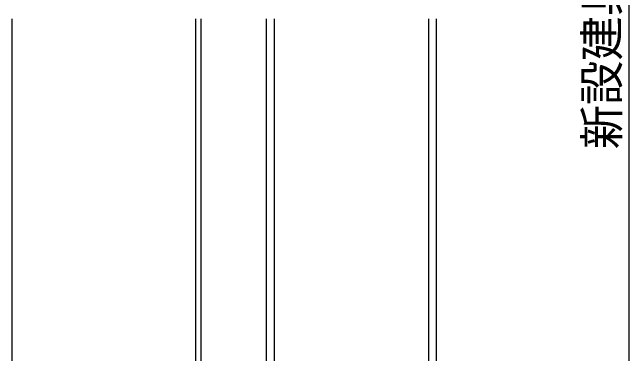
# Model space of a CAD drawing. Header units: millimetres. Extents: x 0 to 420, y 0 to 297.
# Drawn here: x 51.39 to 98.45, y 150.18 to 176.25 of the extents above; entities that cross this region are included whole.
import ezdxf
from ezdxf.enums import TextEntityAlignment as Align

# ---------------------------------------------------------------- set-up
doc = ezdxf.new("R2010")
doc.units = ezdxf.units.MM
doc.styles.add('kst32b', font='NotoSansJP-Variable.ttf')

msp = doc.modelspace()

# ---------------------------------------------------------------- linework, layer by layer
at = {"lineweight": 13}
for points in [[(98.446, 215.434), (98.446, 141.436)], [(51.393, 145.415), (51.393, 175.747)], [(65.384, 175.747), (65.384, 149.034)], [(65.786, 175.747), (65.786, 146.431)], [(70.781, 175.747), (70.781, 146.431)], [(71.374, 175.747), (71.374, 146.833)], [(83.185, 146.833), (83.185, 175.747)], [(83.778, 146.431), (83.778, 175.747)]]:
    msp.add_lwpolyline(points, dxfattribs=at)

# ---------------------------------------------------------------- texts
at = {"style": 'kst32b'}
msp.add_text('新設建具 有効 H', height=2.5989, dxfattribs=at).set_placement((97.684, 165.798), (97.684, 190.163), align=Align.FIT)

doc.saveas('drawing.dxf')
